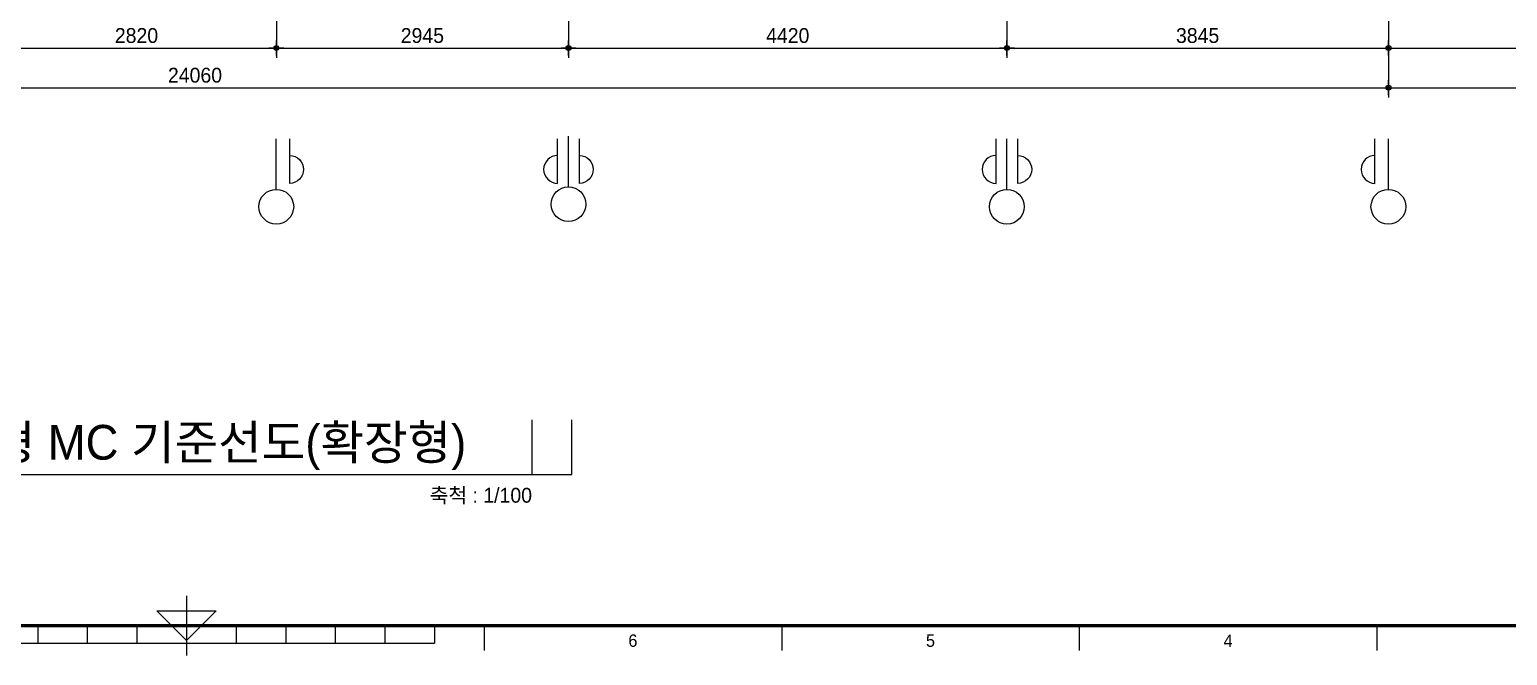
# Model space of a CAD drawing. Header units: millimetres. Extents: x 0 to 92204, y -190080 to 23760.
# Drawn here: x 69622 to 84520, y -130130 to -123820 of the extents above; entities that cross this region are included whole.
import ezdxf
from ezdxf.enums import TextEntityAlignment as Align

# ---------------------------------------------------------------- set-up
doc = ezdxf.new("R2010")
doc.units = ezdxf.units.MM
doc.header["$LTSCALE"] = 100
doc.linetypes.add('AUDIT_D_220706163347-0', pattern=[0])
doc.layers.get('defpoints').update_dxf_attribs({"color": 139})
for name, color, linetype in [('A-치수', 7, 'AUDIT_D_220706163347-0'), ('AA-BORD-FORM', 7, 'Continuous'), ('AA-BORD-TEXT', 3, 'Continuous'), ('AA-XXXX-DIMS', 7, 'Continuous'), ('AA-XXXX-SYMB', 7, 'Continuous'), ('AA-XXXX-TEXT', 3, 'Continuous'), ('DIM', 7, 'AUDIT_D_220706163347-0')]:
    doc.layers.add(name, color=color, linetype=linetype)
doc.layers.add('Defpoint', color=135, linetype='Continuous', plot=False)
doc.styles.add('HAUD01', font='Dotum.ttf')
doc.styles.add('맑은고딕', font='malgun.ttf', dxfattribs={"width": 0.9})
doc.dimstyles.new('DIM-50', dxfattribs={"dimscale": 50, "dimtxt": 3, "dimasz": 1, "dimexe": 2, "dimexo": 2, "dimgap": 1, "dimtad": 1, "dimdec": 0, "dimzin": 0, "dimdsep": 46, "dimtxsty": '맑은고딕', "dimblk1": 'DIMDOT', "dimblk2": 'DIMDOT', "dimsah": 1, "dimcen": 0.09, "dimdle": 2, "dimclrd": 7, "dimclre": 7, "dimclrt": 3, "dimadec": 0, "dimazin": 0, "dimtfac": 1, "dimtdec": 0, "dimtix": 1, "dimtmove": 2, "dimatfit": 3, "dimldrblk": 'DIMDOT', "dimfxl": 1, "dimtolj": 1, "dimtzin": 0, "dimarcsym": 0})

# ---------------------------------------------------------------- blocks, each defined once
blk = doc.blocks.new('중심')
at = {"layer": 'DIM'}
blk.add_line((-350, 0), (0, 0), dxfattribs=at)
blk.add_circle((-470, 0), 120, dxfattribs=at)
blk = doc.blocks.new('DIMDOT')
at = {"layer": 'AA-XXXX-DIMS'}
for p, q in [((-1.5, 0), (1.5, 0)), ((0, -1.5), (0, 1.5))]:
    blk.add_line(p, q, dxfattribs=at)
for radius in [0.5, 0.25]:
    blk.add_circle((0, 0), radius, dxfattribs=at)
blk = doc.blocks.new('*D2963')
at = {"layer": 'defpoints', "color": 0, "transparency": 16777216}
for p in [(19136, -146166), (21956, -146166), (21956, -147766)]:
    blk.add_point(p, dxfattribs=at)
at = {"layer": 'DIM', "color": 7, "lineweight": -2, "transparency": 16777216}
for p, q in [((19136, -146266), (19136, -147866)), ((21956, -146266), (21956, -147866)), ((19186, -147766), (21906, -147766))]:
    blk.add_line(p, q, dxfattribs=at)
at = {"layer": 'DIM', "color": 7, "lineweight": -2, "transparency": 16777216, "xscale": 50, "yscale": 50, "zscale": 50, "rotation": 180}
blk.add_blockref('DIMDOT', (19136, -147766), dxfattribs=at)
at = {"layer": 'DIM', "color": 7, "lineweight": -2, "transparency": 16777216, "xscale": 50, "yscale": 50, "zscale": 50}
blk.add_blockref('DIMDOT', (21956, -147766), dxfattribs=at)
at = {"layer": 'DIM', "color": 3, "transparency": 16777216, "insert": (20546, -147641), "char_height": 150, "attachment_point": 5, "style": 'HAUD01'}
blk.add_mtext('\\A1;2820', dxfattribs=at)
blk = doc.blocks.new('*D2964')
at = {"layer": 'defpoints', "color": 0, "transparency": 16777216}
for p in [(21956, -146166), (24901, -146166), (24901, -147766)]:
    blk.add_point(p, dxfattribs=at)
at = {"layer": 'DIM', "color": 7, "lineweight": -2, "transparency": 16777216}
for p, q in [((21956, -146266), (21956, -147866)), ((24901, -146266), (24901, -147866)), ((22006, -147766), (24851, -147766))]:
    blk.add_line(p, q, dxfattribs=at)
at = {"layer": 'DIM', "color": 7, "lineweight": -2, "transparency": 16777216, "xscale": 50, "yscale": 50, "zscale": 50, "rotation": 180}
blk.add_blockref('DIMDOT', (21956, -147766), dxfattribs=at)
at = {"layer": 'DIM', "color": 7, "lineweight": -2, "transparency": 16777216, "xscale": 50, "yscale": 50, "zscale": 50}
blk.add_blockref('DIMDOT', (24901, -147766), dxfattribs=at)
at = {"layer": 'DIM', "color": 3, "transparency": 16777216, "insert": (23428, -147641), "char_height": 150, "attachment_point": 5, "style": 'HAUD01'}
blk.add_mtext('\\A1;2945', dxfattribs=at)
blk = doc.blocks.new('*D2965')
at = {"layer": 'defpoints', "color": 0, "transparency": 16777216}
for p in [(24901, -146166), (29321, -146166), (29321, -147766)]:
    blk.add_point(p, dxfattribs=at)
at = {"layer": 'DIM', "color": 7, "lineweight": -2, "transparency": 16777216}
for p, q in [((24901, -146266), (24901, -147866)), ((29321, -146266), (29321, -147866)), ((24951, -147766), (29271, -147766))]:
    blk.add_line(p, q, dxfattribs=at)
at = {"layer": 'DIM', "color": 7, "lineweight": -2, "transparency": 16777216, "xscale": 50, "yscale": 50, "zscale": 50, "rotation": 180}
blk.add_blockref('DIMDOT', (24901, -147766), dxfattribs=at)
at = {"layer": 'DIM', "color": 7, "lineweight": -2, "transparency": 16777216, "xscale": 50, "yscale": 50, "zscale": 50}
blk.add_blockref('DIMDOT', (29321, -147766), dxfattribs=at)
at = {"layer": 'DIM', "color": 3, "transparency": 16777216, "insert": (27111, -147641), "char_height": 150, "attachment_point": 5, "style": 'HAUD01'}
blk.add_mtext('\\A1;4420', dxfattribs=at)
blk = doc.blocks.new('*D2966')
at = {"layer": 'defpoints', "color": 0, "transparency": 16777216}
for p in [(29321, -146166), (33166, -146166), (33166, -147766)]:
    blk.add_point(p, dxfattribs=at)
at = {"layer": 'DIM', "color": 7, "lineweight": -2, "transparency": 16777216}
for p, q in [((29321, -146266), (29321, -147866)), ((33166, -146266), (33166, -147866)), ((29371, -147766), (33116, -147766))]:
    blk.add_line(p, q, dxfattribs=at)
at = {"layer": 'DIM', "color": 7, "lineweight": -2, "transparency": 16777216, "xscale": 50, "yscale": 50, "zscale": 50, "rotation": 180}
blk.add_blockref('DIMDOT', (29321, -147766), dxfattribs=at)
at = {"layer": 'DIM', "color": 7, "lineweight": -2, "transparency": 16777216, "xscale": 50, "yscale": 50, "zscale": 50}
blk.add_blockref('DIMDOT', (33166, -147766), dxfattribs=at)
at = {"layer": 'DIM', "color": 3, "transparency": 16777216, "insert": (31243, -147641), "char_height": 150, "attachment_point": 5, "style": 'HAUD01'}
blk.add_mtext('\\A1;3845', dxfattribs=at)
blk = doc.blocks.new('*D2967')
at = {"layer": 'defpoints', "color": 0, "transparency": 16777216}
for p in [(9106, -146166), (33166, -146166), (33166, -148166)]:
    blk.add_point(p, dxfattribs=at)
at = {"layer": 'DIM', "color": 7, "lineweight": -2, "transparency": 16777216}
for p, q in [((9106, -146266), (9106, -148266)), ((33166, -146266), (33166, -148266)), ((9156, -148166), (33116, -148166))]:
    blk.add_line(p, q, dxfattribs=at)
at = {"layer": 'DIM', "color": 7, "lineweight": -2, "transparency": 16777216, "xscale": 50, "yscale": 50, "zscale": 50, "rotation": 180}
blk.add_blockref('DIMDOT', (9106, -148166), dxfattribs=at)
at = {"layer": 'DIM', "color": 7, "lineweight": -2, "transparency": 16777216, "xscale": 50, "yscale": 50, "zscale": 50}
blk.add_blockref('DIMDOT', (33166, -148166), dxfattribs=at)
at = {"layer": 'DIM', "color": 3, "transparency": 16777216, "insert": (21136, -148041), "char_height": 150, "attachment_point": 5, "style": 'HAUD01'}
blk.add_mtext('\\A1;24060', dxfattribs=at)
blk = doc.blocks.new('XR-FORM 청주월명')
at = {"layer": 'AA-BORD-FORM', "color": 2}
for p, q in [((421, 23), (421, 11)), ((391, 17), (391, 13.5)), ((401, 17), (401, 13.5)), ((411, 17), (411, 13.5)), ((431, 17), (431, 13.5)), ((441, 17), (441, 13.5)), ((451, 17), (451, 13.5)), ((461, 17), (461, 13.5)), ((471, 17), (471, 13.5)), ((481, 17), (481, 12)), ((541, 17), (541, 12)), ((601, 17), (601, 12)), ((661, 17), (661, 12)), ((371, 13.5), (471, 13.5))]:
    blk.add_line(p, q, dxfattribs=at)
at = {"layer": 'AA-BORD-FORM', "color": 2, "const_width": 0.682}
blk.add_lwpolyline([(21, 17), (21, 577), (821, 577), (821, 17)], close=True, dxfattribs=at)
at = {"layer": 'AA-BORD-FORM', "color": 2}
blk.add_lwpolyline([(427, 20), (421, 14), (415, 20)], close=True, dxfattribs=at)
at = {"layer": 'AA-BORD-TEXT', "color": 7, "style": 'HAUD01'}
for s, p in [('6', (511, 13.99)), ('5', (571, 13.99)), ('4', (631, 13.95))]:
    blk.add_text(s, height=2.5, dxfattribs=at).set_placement(p, align=Align.MIDDLE_CENTER)
blk = doc.blocks.new('DIM-1108')
at = {"layer": 'DIM'}
for points in [[(22090.6, -148850.3, -1), (22090.6, -149130.3), (22090.6, -148680.3)], [(24790.6, -148850.3, 1), (24790.6, -149130.3), (24790.6, -148680.3)], [(25010.6, -148850.3, -1), (25010.6, -149130.3), (25010.6, -148680.3)], [(29210.6, -148850.3, 1), (29210.6, -149130.3), (29210.6, -148680.3)], [(29430.6, -148850.3, -1), (29430.6, -149130.3), (29430.6, -148680.3)], [(33030.6, -148850.3, 1), (33030.6, -149130.3), (33030.6, -148680.3)]]:
    blk.add_lwpolyline(points, format="xyb", dxfattribs=at)
at = {"layer": 'A-치수', "xscale": 1.458333333333342, "yscale": 1.458333333333342, "zscale": 1.458333333333342, "rotation": 90}
for p in [(21955.6, -148680.3), (24900.6, -148655.3), (29320.6, -148680.3), (33165.6, -148680.3)]:
    blk.add_blockref('중심', p, dxfattribs=at)
at = {"layer": 'DIM'}
for base, p1, p2, picture, middle in [((33165.6, -148165.9), (9105.6, -146165.9), (33165.6, -146165.9), '*D2967', (21135.6, -148040.8)), ((21955.6, -147765.9), (19135.6, -146165.9), (21955.6, -146165.9), '*D2963', (20545.6, -147640.8)), ((24900.6, -147765.9), (21955.6, -146165.9), (24900.6, -146165.9), '*D2964', (23428.1, -147640.8)), ((29320.6, -147765.9), (24900.6, -146165.9), (29320.6, -146165.9), '*D2965', (27110.6, -147640.8)), ((33165.6, -147765.9), (29320.6, -146165.9), (33165.6, -146165.9), '*D2966', (31243.1, -147640.8))]:
    dim = blk.add_linear_dim(base=base, p1=p1, p2=p2, angle=180, dimstyle='DIM-50', override={"dimscale": 50, "dimtxsty": 'HAUD01'}, dxfattribs=at)
    dim.commit()
    dim.dimension.update_dxf_attribs({"geometry": picture, "text_midpoint": middle})

msp = doc.modelspace()

# ---------------------------------------------------------------- linework, layer by layer
at = {"layer": 'AA-XXXX-SYMB', "color": 3}
msp.add_line((66987.1, -128306.2), (75087.2, -128306.2), dxfattribs=at)
at = {"layer": 'Defpoint'}
for p, q in [((74687.2, -128306.2), (74687.2, -127756.2)), ((75087.2, -128306.2), (75087.2, -127756.2))]:
    msp.add_line(p, q, dxfattribs=at)
at = {"layer": 'defpoints'}
for points in [[(86520.1, -107030.9), (52654.5, -107030.9), (52654.5, -124405.9), (86520.1, -124405.9)], [(86120.1, -107430.9), (53054.5, -107430.9), (53054.5, -124005.9), (86120.1, -124005.9)]]:
    msp.add_lwpolyline(points, close=True, dxfattribs=at)

# ---------------------------------------------------------------- block references
msp.add_blockref('DIM-1108', (50153.9, 23760))
at = {"xscale": 50, "yscale": 50, "zscale": 50}
msp.add_blockref('XR-FORM 청주월명', (50153.9, -130680), dxfattribs=at)

# ---------------------------------------------------------------- texts
at = {"layer": 'AA-XXXX-TEXT', "style": 'HAUD01'}
msp.add_text('P122㎡B형 MC 기준선도(확장형)', height=350, dxfattribs=at).set_placement((67387.1, -128156.2))
at = {"layer": 'AA-XXXX-TEXT', "insert": (74687.2, -128606.2), "char_height": 150, "attachment_point": 9, "style": 'HAUD01'}
msp.add_mtext('축척 : 1/100', dxfattribs=at)

doc.saveas('drawing.dxf')
